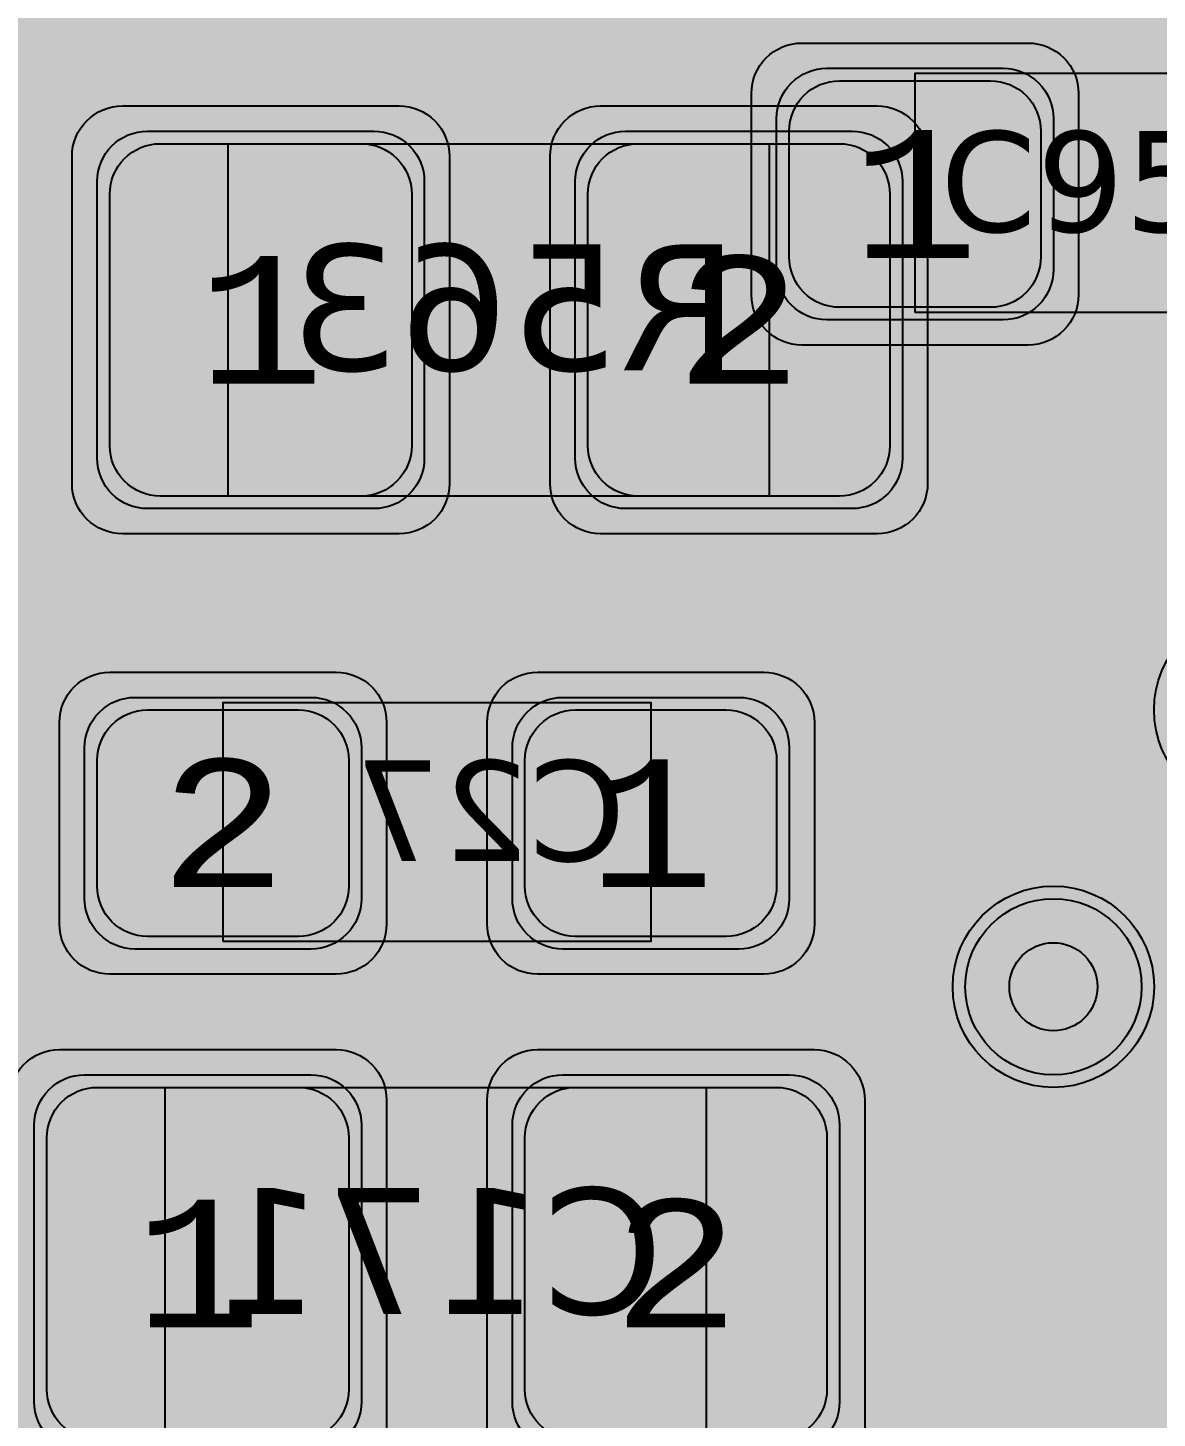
# Model space of a CAD drawing. Extents: x -28 to 199, y -61 to 255.
# Drawn here: x 31.62 to 36.11, y 160.89 to 166.41 of the extents above; entities that cross this region are included whole.
import ezdxf
from ezdxf.enums import TextEntityAlignment as Align

# ---------------------------------------------------------------- set-up
doc = ezdxf.new("R2010")
doc.units = 0
doc.header["$MEASUREMENT"] = 0
for name, color, linetype in [('ASSEMBLY_OUTLINES_BTM', 191, 'CONTINUOUS'), ('ASSEMBLY_OUTLINES_TOP', 102, 'CONTINUOUS'), ('ASSEMBLY_PART_NUMBERS_BTM', 191, 'CONTINUOUS'), ('ASSEMBLY_PART_NUMBERS_TOP', 102, 'CONTINUOUS'), ('ASSEMBLY_REF_DES_BTM', 191, 'CONTINUOUS'), ('ASSEMBLY_REF_DES_TOP', 102, 'CONTINUOUS'), ('DRILL_DRAWING', 21, 'CONTINUOUS'), ('GENERATED_SILKSCREEN_BTM', 255, 'CONTINUOUS'), ('GENERATED_SILKSCREEN_TOP', 140, 'CONTINUOUS'), ('PART_PADS_SMD_BTM', 10, 'CONTINUOUS'), ('PART_PADS_SMD_TOP', 150, 'CONTINUOUS'), ('PIN_NUMBERS_BTM', 8, 'CONTINUOUS'), ('PIN_NUMBERS_TOP', 8, 'CONTINUOUS'), ('PLACEMENT_OUTLINES_BTM', 222, 'CONTINUOUS'), ('PLACEMENT_OUTLINES_TOP', 130, 'CONTINUOUS'), ('PLANE_SHAPES_LAYER_2', 230, 'CONTINUOUS'), ('PLANE_SHAPES_LAYER_3', 81, 'CONTINUOUS'), ('SILKSCREEN_OUTLINES_BTM', 211, 'CONTINUOUS'), ('SILKSCREEN_OUTLINES_TOP', 150, 'CONTINUOUS'), ('SILKSCREEN_REF_DES_TOP', 150, 'CONTINUOUS'), ('SOLDERMASK_PADS_BTM', 12, 'CONTINUOUS'), ('SOLDERMASK_PADS_TOP', 180, 'CONTINUOUS'), ('SOLDERPASTE_PADS_BTM', 12, 'CONTINUOUS'), ('SOLDERPASTE_PADS_TOP', 180, 'CONTINUOUS'), ('TRACES_LAYER_BOTTOM', 10, 'CONTINUOUS'), ('TRACES_LAYER_TOP', 150, 'CONTINUOUS'), ('VIA_HOLES_LAYER_2', 30, 'CONTINUOUS'), ('VIA_HOLES_LAYER_3', 30, 'CONTINUOUS'), ('VIA_HOLES_LAYER_BOTTOM', 30, 'CONTINUOUS'), ('VIA_HOLES_LAYER_TOP', 30, 'CONTINUOUS'), ('VIA_PADS_LAYER_2', 230, 'CONTINUOUS'), ('VIA_PADS_LAYER_3', 81, 'CONTINUOUS'), ('VIA_PADS_LAYER_BOTTOM', 10, 'CONTINUOUS'), ('VIA_PADS_LAYER_TOP', 150, 'CONTINUOUS')]:
    doc.layers.add(name, color=color, linetype=linetype)
doc.styles.add('COURIER_NEW', font='COUR.TTF')
doc.styles.add('VERDANA', font='verdana.TTF')
doc.styles.add('VERIBEST_GERBER_0', font='txt')

msp = doc.modelspace()

# ---------------------------------------------------------------- hatches: boundary and pattern name
at = {"layer": 'PLANE_SHAPES_LAYER_2'}
h = msp.add_hatch(color=256, dxfattribs=at)
h.paths.add_polyline_path([(169.5, 129.25), (149.5, 129.25), (142.25, 122), (142.25, 90.5), (147.5, 90.5), (147.5, 80), (154, 80), (154, 69.25), (131.75, 69.25), (131.75, 73.25), (121.25, 73.25), (121.25, 81), (110.5, 81), (110.5, 125.75), (106.5, 125.75), (106.5, 128.75), (93.5, 128.75), (93.5, 120.25), (91.75, 120.25), (91.75, 121.5), (80, 121.5), (80, 118.25), (73.25, 118.25), (73.25, 124.5), (67.5, 124.5), (67.5, 128), (57.75, 128), (57.75, 120.25), (55.25, 120.25), (55.25, 121.5), (47.5, 121.5), (47.5, 119), (35, 119), (35, 134.75), (32.75, 134.75), (32.75, 159.75), (29.25, 159.75), (29.25, 175.25), (22.5, 175.25), (22.5, 195.25), (17.25, 195.25), (17.25, 198), (22.5, 198), (22.5, 216.5), (40.25, 216.5), (40.25, 235.5), (54.5, 235.5), (54.5, 254), (87.25, 254), (87.25, 236.25), (86.25, 236.25), (86.25, 228.75), (81, 228.75), (81, 218.75), (95.25, 218.75), (95.25, 194.5), (87, 194.5), (87, 172), (131.1, 172), (131.1, 208.75), (115.5, 208.75), (115.5, 213.75), (106.75, 213.75), (106.75, 218.75), (110.25, 222.25), (110.25, 226.25), (142.5, 226.25), (142.5, 221.5), (160.5, 221.5), (160.5, 240.75), (169.5, 240.75)])
h.paths.add_polyline_path([(35.5, 149.5), (41.75, 149.5), (41.75, 152), (39.25, 152), (39.25, 154), (37.75, 154), (37.75, 152), (35.5, 152)], flags=16)
h.paths.add_polyline_path([(37.5, 125.75), (37.5, 128.75), (42.75, 128.75), (42.75, 125.75)], flags=16)
h.paths.add_polyline_path([(52, 127.75), (52, 130.75), (54.25, 130.75), (54.25, 127.75)], flags=16)
h.paths.add_polyline_path([(50.75, 219.5), (50.75, 226.5), (71.75, 226.5), (71.75, 219.5)], flags=16)
h.paths.add_polyline_path([(66.5, 150.75), (66.5, 177.5), (72.25, 177.5), (72.25, 150.75)], flags=16)
h.paths.add_polyline_path([(47.25, 185.25), (73, 185.25), (73, 188.25), (70.25, 188.25), (70.25, 191), (47.25, 191)], flags=16)
h.paths.add_polyline_path([(84.5, 208), (84.5, 212.75), (85, 212.75), (85, 208)], flags=16)
h.paths.add_polyline_path([(61.5, 137.25), (87.75, 137.25), (87.75, 140.5), (84.75, 140.5), (84.75, 143), (61.5, 143)], flags=16)
h.paths.add_polyline_path([(88.75, 127), (88.75, 130), (91, 130), (91, 127)], flags=16)
h.paths.add_polyline_path([(85.5, 130.25), (85.5, 132.5), (91, 132.5), (91, 130.25)], flags=16)
h.paths.add_polyline_path([(108.75, 142.25), (135.75, 142.25), (135.75, 145.75), (132.25, 145.75), (132.25, 149), (108.75, 149)], flags=16)
h.paths.add_polyline_path([(114.25, 126.75), (140.75, 126.75), (140.75, 129.75), (137.25, 129.75), (137.25, 133), (114.25, 133)], flags=16)
h.paths.add_polyline_path([(155.25, 180.25), (166.25, 180.25), (166.25, 186.25), (152.25, 186.25), (152.25, 183), (155.25, 183)], flags=16)
at = {"layer": 'PLANE_SHAPES_LAYER_3'}
h = msp.add_hatch(color=256, dxfattribs=at)
h.paths.add_polyline_path([(169.5, 129.25), (149.5, 129.25), (142.25, 122), (142.25, 90.5), (147.5, 90.5), (147.5, 80), (154, 80), (154, 69.25), (131.75, 69.25), (131.75, 73.25), (121.25, 73.25), (121.25, 81), (110.5, 81), (110.5, 125.75), (106.5, 125.75), (106.5, 128.75), (93.5, 128.75), (93.5, 120.25), (91.75, 120.25), (91.75, 121.5), (80, 121.5), (80, 118.25), (73.25, 118.25), (73.25, 124.5), (67.5, 124.5), (67.5, 127.75), (58.25, 127.75), (58.25, 130.25), (88.75, 130.25), (88.75, 127), (91, 127), (91, 132.5), (55, 132.5), (55, 131.25), (52, 131.25), (52, 127.75), (55, 127.75), (55, 127.25), (57.75, 127.25), (57.75, 120.25), (55.25, 120.25), (55.25, 121.5), (47.5, 121.5), (47.5, 119), (35, 119), (35, 134.75), (32.75, 134.75), (32.75, 159.75), (29.25, 159.75), (29.25, 175.25), (22.5, 175.25), (22.5, 195.25), (17.25, 195.25), (17.25, 198), (22.5, 198), (22.5, 216.5), (40.25, 216.5), (40.25, 235.5), (54.5, 235.5), (54.5, 254), (87.25, 254), (87.25, 236.25), (86.25, 236.25), (86.25, 228.75), (81, 228.75), (81, 218.75), (95.25, 218.75), (95.25, 194.5), (87, 194.5), (87, 172), (131.1, 172), (131.1, 208.75), (115.5, 208.75), (115.5, 213.75), (106.75, 213.75), (106.75, 218.75), (110.25, 222.25), (110.25, 226.25), (142.5, 226.25), (142.5, 221.5), (160.5, 221.5), (160.5, 240.75), (169.5, 240.75)])
h.paths.add_polyline_path([(35.5, 149.5), (41.75, 149.5), (41.75, 152), (39.25, 152), (39.25, 154), (37.75, 154), (37.75, 152), (35.5, 152)], flags=16)
h.paths.add_polyline_path([(37.5, 125.75), (37.5, 128.75), (42.75, 128.75), (42.75, 125.75)], flags=16)
h.paths.add_polyline_path([(50.75, 219.5), (50.75, 226.5), (71.75, 226.5), (71.75, 219.5)], flags=16)
h.paths.add_polyline_path([(66.5, 150.75), (66.5, 177.5), (72.25, 177.5), (72.25, 150.75)], flags=16)
h.paths.add_polyline_path([(47.25, 185.25), (73, 185.25), (73, 188.25), (70.25, 188.25), (70.25, 191), (47.25, 191)], flags=16)
h.paths.add_polyline_path([(84.5, 208), (84.5, 212.75), (85, 212.75), (85, 208)], flags=16)
h.paths.add_polyline_path([(61.5, 137.25), (87.75, 137.25), (87.75, 140.5), (84.75, 140.5), (84.75, 143), (61.5, 143)], flags=16)
h.paths.add_polyline_path([(108.75, 142.25), (135.75, 142.25), (135.75, 145.75), (132.25, 145.75), (132.25, 149), (108.75, 149)], flags=16)
h.paths.add_polyline_path([(114.25, 126.75), (140.75, 126.75), (140.75, 129.75), (137.25, 129.75), (137.25, 133), (114.25, 133)], flags=16)
h.paths.add_polyline_path([(155.25, 180.25), (166.25, 180.25), (166.25, 186.25), (152.25, 186.25), (152.25, 183), (155.25, 183)], flags=16)
at = {"layer": 'VIA_HOLES_LAYER_2'}
h = msp.add_hatch(color=256, dxfattribs=at)
edge = h.paths.add_edge_path()
edge.add_arc((35.7, 162.6), 0.175, 0, 360)
at = {"layer": 'VIA_HOLES_LAYER_3'}
h = msp.add_hatch(color=256, dxfattribs=at)
edge = h.paths.add_edge_path()
edge.add_arc((35.7, 162.6), 0.175, 0, 360)
at = {"layer": 'VIA_HOLES_LAYER_BOTTOM'}
h = msp.add_hatch(color=256, dxfattribs=at)
edge = h.paths.add_edge_path()
edge.add_arc((35.7, 162.6), 0.175, 0, 360)
at = {"layer": 'VIA_HOLES_LAYER_TOP'}
h = msp.add_hatch(color=256, dxfattribs=at)
edge = h.paths.add_edge_path()
edge.add_arc((35.7, 162.6), 0.175, 0, 360)

# ---------------------------------------------------------------- linework, layer by layer
at = {"layer": 'ASSEMBLY_OUTLINES_BTM'}
for points in [[(32.42, 164.55), (32.42, 165.95), (34.57, 165.95), (34.57, 164.55)], [(32.4, 162.78), (32.4, 163.73), (34.1, 163.73), (34.1, 162.78)], [(32.17, 160.8), (32.17, 162.2), (34.32, 162.2), (34.32, 160.8)]]:
    msp.add_lwpolyline(points, close=True, dxfattribs=at)
at = {"layer": 'ASSEMBLY_OUTLINES_TOP'}
msp.add_lwpolyline([(35.15, 165.28), (35.15, 166.23), (36.85, 166.23), (36.85, 165.28)], close=True, dxfattribs=at)
at = {"layer": 'GENERATED_SILKSCREEN_BTM', "const_width": 0.15}
for points in [[(33.769515, 165.950005, 1.10969e-05), (33.769508, 165.949995), (33.230492, 165.949995, 1.10969e-05), (33.230485, 165.950005), (33.769515, 165.950005)], [(33.769515, 164.549995), (33.230485, 164.549995, 1.10969e-05), (33.230492, 164.550005), (33.769508, 164.550005, 1.10969e-05), (33.769515, 164.549995)], [(33.542098, 163.730005, 1.22306e-05), (33.542089, 163.729995), (32.957911, 163.729995, 1.22306e-05), (32.957902, 163.730005), (33.542098, 163.730005)], [(33.533844, 162.779995), (32.966156, 162.779995, 1.1642e-05), (32.966164, 162.780005), (33.533836, 162.780005, 1.1642e-05), (33.533844, 162.779995)], [(33.519515, 162.200005, 1.10969e-05), (33.519508, 162.199995), (32.980492, 162.199995, 1.10969e-05), (32.980485, 162.200005), (33.519515, 162.200005)]]:
    msp.add_lwpolyline(points, format="xyb", dxfattribs=at)
at = {"layer": 'GENERATED_SILKSCREEN_TOP', "const_width": 0.15}
for points in [[(33.4904, 166.56), (33.6136, 166.4592), (33.872, 166.4592), (34.004, 166.5656)], [(34.2376, 166.5656), (34.368, 166.4592), (34.6264, 166.4592), (34.7512, 166.56)], [(35.5072, 166.56), (35.3824, 166.46), (35.124, 166.46), (34.9936, 166.5656)], [(32.0632, 166.5204), (32.0632, 166.2084), (32.064, 166.2028), (32.068, 166.198), (32.0736, 166.1956), (32.0792, 166.1948), (32.0856, 166.1956), (32.0912, 166.198), (32.0952, 166.2028), (32.096, 166.2084), (32.096, 166.3492), (32.8472, 166.3492), (32.8528, 166.35), (32.8568, 166.3524), (32.8592, 166.3564), (32.86, 166.362), (32.8608, 166.366), (32.8608, 166.37), (32.8592, 166.3732), (32.856, 166.3764), (32.6368, 166.5324)], [(32.6176, 166.5084), (32.7968, 166.3804), (32.096, 166.3804), (32.096, 166.5204)], [(33.5992, 166.4296), (33.4648, 166.5392)], [(34.0232, 166.5392), (33.888, 166.4296), (33.8848, 166.428), (33.884, 166.4272), (33.8816, 166.4272), (33.8808, 166.4264), (33.88, 166.4264), (33.8776, 166.4264), (33.608, 166.4264), (33.6048, 166.4272), (33.6016, 166.428), (33.5992, 166.4296)], [(34.3536, 166.4296), (34.2192, 166.5392)], [(34.7776, 166.5392), (34.6432, 166.4296), (34.6392, 166.428), (34.6384, 166.4272), (34.6368, 166.4272), (34.6352, 166.4264), (34.6344, 166.4264), (34.6328, 166.4264), (34.3632, 166.4264), (34.36, 166.4272), (34.3568, 166.428), (34.3536, 166.4296)], [(34.9744, 166.54), (35.1096, 166.4296), (35.112, 166.428), (35.1152, 166.428), (35.1184, 166.4264), (35.388, 166.4264), (35.3904, 166.4264), (35.3912, 166.4272), (35.392, 166.4272), (35.3936, 166.428), (35.3952, 166.428), (35.3984, 166.4296), (35.5336, 166.54)], [(32.0792, 165.422), (32.0736, 165.4212), (32.0688, 165.4172), (32.0664, 165.4116), (32.0656, 165.406), (32.0664, 165.4004), (32.0688, 165.3956), (32.0736, 165.3916), (32.0792, 165.39), (32.3216, 165.39), (32.3216, 165.3524), (32.3232, 165.3468), (32.3264, 165.342), (32.332, 165.3396), (32.3376, 165.3388), (32.344, 165.3396), (32.3496, 165.342), (32.3536, 165.3468), (32.3552, 165.3524), (32.3552, 165.39), (32.8248, 165.39), (32.8288, 165.3908), (32.832, 165.3924), (32.8352, 165.3964), (32.8376, 165.4004), (32.8392, 165.4052), (32.84, 165.41), (32.8392, 165.414), (32.836, 165.418), (32.3504, 165.9036), (32.3456, 165.9068), (32.3408, 165.9084), (32.336, 165.9076), (32.3304, 165.9044), (32.3264, 165.9028), (32.324, 165.8996), (32.3224, 165.8964), (32.3216, 165.8924), (32.3216, 165.422), (32.0792, 165.422)], [(32.3552, 165.8524), (32.784, 165.422), (32.3552, 165.422), (32.3552, 165.8524)], [(32.7504, 165.1444), (32.86, 165.01), (32.8608, 165.0068), (32.8616, 165.0044), (32.8624, 165.0036), (32.8632, 165.0004), (32.8632, 164.7308), (32.8624, 164.7276), (32.8624, 164.7268), (32.8616, 164.726), (32.8608, 164.7236), (32.86, 164.7204), (32.7504, 164.586), (32.7472, 164.5836), (32.7432, 164.5828), (32.7408, 164.5812), (32.7376, 164.5804), (32.1888, 164.5804), (32.1864, 164.5812), (32.1808, 164.5828), (32.1792, 164.5836), (32.176, 164.586), (32.0664, 164.7204), (32.0656, 164.7236), (32.0648, 164.7252), (32.064, 164.7268), (32.0632, 164.7284), (32.0632, 164.7308), (32.0632, 165.0004), (32.064, 165.0036), (32.0648, 165.0068), (32.0664, 165.01), (32.176, 165.1444), (32.1776, 165.146), (32.1784, 165.1476), (32.1808, 165.1492), (32.1864, 165.1508), (32.1888, 165.1516), (32.7376, 165.1516), (32.7408, 165.1508), (32.7432, 165.1492), (32.7464, 165.1476), (32.7504, 165.1444)], [(32.7296, 165.1188), (32.1968, 165.1188), (32.1568, 165.0716), (32.788, 164.6844), (32.8304, 164.7372), (32.8304, 164.9956), (32.7296, 165.1188)], [(32.136, 165.046), (32.096, 164.9956), (32.096, 164.7372), (32.1968, 164.6124), (32.7296, 164.6124), (32.7672, 164.6596), (32.136, 165.046)], [(35.4248, 163.8376), (35.8552, 164.2664), (35.8552, 163.8376), (35.4248, 163.8376)], [(34.4128, 164.3136), (34.4184, 164.3152), (34.4232, 164.3184), (34.4256, 164.324), (34.4264, 164.3296), (34.4256, 164.336), (34.4232, 164.3408), (34.4184, 164.3448), (34.4128, 164.3464), (33.8728, 164.3464), (33.8672, 164.3448), (33.8624, 164.3408), (33.8584, 164.336), (33.8568, 164.3304), (33.8568, 163.5624), (33.8584, 163.5568), (33.8624, 163.552), (33.8672, 163.5496), (33.8728, 163.5488), (33.8792, 163.5496), (33.8848, 163.552), (33.8888, 163.5568), (33.8904, 163.5624), (33.8904, 163.9664), (34.2528, 163.9664), (34.2584, 163.9672), (34.2632, 163.9712), (34.2656, 163.9768), (34.2664, 163.9824), (34.2656, 163.988), (34.2632, 163.9936), (34.2584, 163.9976), (34.2528, 163.9992), (33.8904, 163.9992), (33.8904, 164.3136), (34.4128, 164.3136)], [(35.1584, 164.2264), (35.0552, 164.3408), (35.0496, 164.3448), (35.044, 164.3464), (34.6288, 164.3464), (34.6232, 164.3448), (34.6184, 164.3408), (34.6144, 164.336), (34.6128, 164.3304), (34.6128, 163.9808), (34.6128, 163.9784), (34.6128, 163.976), (34.6128, 163.5624), (34.6144, 163.5568), (34.6184, 163.5512), (34.6232, 163.5472), (34.6288, 163.5464), (35.0488, 163.5464), (35.18, 163.6608), (35.1832, 163.6656), (35.1848, 163.672), (35.1848, 163.8432), (35.0672, 163.976), (35.1512, 164.0432), (35.1536, 164.0464), (35.156, 164.0504), (35.1576, 164.0544), (35.1584, 164.0568), (35.1584, 164.2264)], [(34.6464, 164.3136), (35.036, 164.3136), (35.1256, 164.2136), (35.1256, 164.0656), (35.0368, 163.9944), (34.6464, 163.9944), (34.6464, 164.3136)], [(35.8552, 163.5624), (35.856, 163.556), (35.86, 163.552), (35.8656, 163.5496), (35.8712, 163.5488), (35.8768, 163.5496), (35.8816, 163.552), (35.8856, 163.556), (35.8872, 163.5624), (35.8872, 163.8048), (35.9248, 163.8048), (35.9304, 163.8064), (35.9352, 163.8096), (35.9376, 163.8152), (35.9384, 163.8208), (35.9376, 163.8272), (35.9352, 163.8328), (35.9304, 163.8368), (35.9248, 163.8376), (35.8872, 163.8376), (35.8872, 164.308), (35.8864, 164.312), (35.884, 164.3152), (35.8808, 164.3184), (35.8768, 164.3208), (35.872, 164.3224), (35.8672, 164.3232), (35.8632, 164.3224), (35.8592, 164.3192), (35.3736, 163.8336), (35.3704, 163.8288), (35.3688, 163.824), (35.3696, 163.8192), (35.3728, 163.8136), (35.3744, 163.8096), (35.3776, 163.8072), (35.3808, 163.8056), (35.3848, 163.8048), (35.8552, 163.8048), (35.8552, 163.5624)], [(34.6464, 163.9616), (35.0352, 163.9616), (35.1528, 163.8296), (35.1528, 163.6792), (35.0368, 163.5792), (34.6464, 163.5792), (34.6464, 163.9616)]]:
    msp.add_lwpolyline(points, dxfattribs=at)
for points in [[(36.292098, 166.230005, 1.22306e-05), (36.292089, 166.229995), (35.707911, 166.229995, 1.22306e-05), (35.707902, 166.230005), (36.292098, 166.230005)], [(36.283844, 165.279995), (35.716156, 165.279995, 1.1642e-05), (35.716164, 165.280005), (36.283836, 165.280005, 1.1642e-05), (36.283844, 165.279995)]]:
    msp.add_lwpolyline(points, format="xyb", dxfattribs=at)
at = {"layer": 'PART_PADS_SMD_BTM'}
for points in [[(33, 166, -0.4142135624), (33.2, 165.8), (33.2, 164.7, -0.4142135624), (33, 164.5), (32.1, 164.5, -0.4142135624), (31.9, 164.7), (31.9, 165.8, -0.4142135624), (32.1, 166)], [(34.9, 166, -0.4142135624), (35.1, 165.8), (35.1, 164.7, -0.4142135624), (34.9, 164.5), (34, 164.5, -0.4142135624), (33.8, 164.7), (33.8, 165.8, -0.4142135624), (34, 166)], [(32.95, 162.95, -0.4142135624), (32.75, 162.75), (32.05, 162.75, -0.4142135624), (31.85, 162.95), (31.85, 163.55, -0.4142135624), (32.05, 163.75), (32.75, 163.75, -0.4142135624), (32.95, 163.55)], [(34.65, 162.95, -0.4142135624), (34.45, 162.75), (33.75, 162.75, -0.4142135624), (33.55, 162.95), (33.55, 163.55, -0.4142135624), (33.75, 163.75), (34.45, 163.75, -0.4142135624), (34.65, 163.55)], [(32.75, 162.25, -0.4142135624), (32.95, 162.05), (32.95, 160.95, -0.4142135624), (32.75, 160.75), (31.85, 160.75, -0.4142135624), (31.65, 160.95), (31.65, 162.05, -0.4142135624), (31.85, 162.25)], [(34.65, 162.25, -0.4142135624), (34.85, 162.05), (34.85, 160.95, -0.4142135624), (34.65, 160.75), (33.75, 160.75, -0.4142135624), (33.55, 160.95), (33.55, 162.05, -0.4142135624), (33.75, 162.25)]]:
    msp.add_lwpolyline(points, format="xyb", close=True, dxfattribs=at)
at = {"layer": 'PART_PADS_SMD_TOP'}
msp.add_lwpolyline([(34.6, 166.05, -0.4142135624), (34.8, 166.25), (35.5, 166.25, -0.4142135624), (35.7, 166.05), (35.7, 165.45, -0.4142135624), (35.5, 165.25), (34.8, 165.25, -0.4142135624), (34.6, 165.45)], format="xyb", close=True, dxfattribs=at)
at = {"layer": 'PLACEMENT_OUTLINES_BTM'}
for points in [[(32.42, 164.55), (32.42, 165.95), (34.57, 165.95), (34.57, 164.55)], [(32.4, 162.78), (32.4, 163.73), (34.1, 163.73), (34.1, 162.78)], [(32.17, 160.8), (32.17, 162.2), (34.32, 162.2), (34.32, 160.8)]]:
    msp.add_lwpolyline(points, close=True, dxfattribs=at)
at = {"layer": 'PLACEMENT_OUTLINES_TOP'}
msp.add_lwpolyline([(35.15, 165.28), (35.15, 166.23), (36.85, 166.23), (36.85, 165.28)], close=True, dxfattribs=at)
at = {"layer": 'SILKSCREEN_OUTLINES_BTM'}
for points in [[(32.42, 164.55), (32.42, 165.95), (34.57, 165.95), (34.57, 164.55)], [(32.4, 162.78), (32.4, 163.73), (34.1, 163.73), (34.1, 162.78)], [(32.17, 160.8), (32.17, 162.2), (34.32, 162.2), (34.32, 160.8)]]:
    msp.add_lwpolyline(points, close=True, dxfattribs=at)
at = {"layer": 'SILKSCREEN_OUTLINES_TOP'}
msp.add_lwpolyline([(35.15, 165.28), (35.15, 166.23), (36.85, 166.23), (36.85, 165.28)], close=True, dxfattribs=at)
at = {"layer": 'SOLDERMASK_PADS_BTM'}
for points in [[(33.1, 166.1, -0.4142135624), (33.3, 165.9), (33.3, 164.6, -0.4142135624), (33.1, 164.4), (32, 164.4, -0.4142135624), (31.8, 164.6), (31.8, 165.9, -0.4142135624), (32, 166.1)], [(35, 166.1, -0.4142135624), (35.2, 165.9), (35.2, 164.6, -0.4142135624), (35, 164.4), (33.9, 164.4, -0.4142135624), (33.7, 164.6), (33.7, 165.9, -0.4142135624), (33.9, 166.1)], [(33.05, 162.85, -0.4142135624), (32.85, 162.65), (31.95, 162.65, -0.4142135624), (31.75, 162.85), (31.75, 163.65, -0.4142135624), (31.95, 163.85), (32.85, 163.85, -0.4142135624), (33.05, 163.65)], [(34.75, 162.85, -0.4142135624), (34.55, 162.65), (33.65, 162.65, -0.4142135624), (33.45, 162.85), (33.45, 163.65, -0.4142135624), (33.65, 163.85), (34.55, 163.85, -0.4142135624), (34.75, 163.65)], [(32.85, 162.35, -0.4142135624), (33.05, 162.15), (33.05, 160.85, -0.4142135624), (32.85, 160.65), (31.75, 160.65, -0.4142135624), (31.55, 160.85), (31.55, 162.15, -0.4142135624), (31.75, 162.35)], [(34.75, 162.35, -0.4142135624), (34.95, 162.15), (34.95, 160.85, -0.4142135624), (34.75, 160.65), (33.65, 160.65, -0.4142135624), (33.45, 160.85), (33.45, 162.15, -0.4142135624), (33.65, 162.35)]]:
    msp.add_lwpolyline(points, format="xyb", close=True, dxfattribs=at)
at = {"layer": 'SOLDERMASK_PADS_TOP'}
msp.add_lwpolyline([(34.5, 166.15, -0.4142135624), (34.7, 166.35), (35.6, 166.35, -0.4142135624), (35.8, 166.15), (35.8, 165.35, -0.4142135624), (35.6, 165.15), (34.7, 165.15, -0.4142135624), (34.5, 165.35)], format="xyb", close=True, dxfattribs=at)
at = {"layer": 'SOLDERPASTE_PADS_BTM'}
for points in [[(32.95, 165.95, -0.4142135624), (33.15, 165.75), (33.15, 164.75, -0.4142135624), (32.95, 164.55), (32.15, 164.55, -0.4142135624), (31.95, 164.75), (31.95, 165.75, -0.4142135624), (32.15, 165.95)], [(34.85, 165.95, -0.4142135624), (35.05, 165.75), (35.05, 164.75, -0.4142135624), (34.85, 164.55), (34.05, 164.55, -0.4142135624), (33.85, 164.75), (33.85, 165.75, -0.4142135624), (34.05, 165.95)], [(32.9, 163, -0.4142135624), (32.7, 162.8), (32.1, 162.8, -0.4142135624), (31.9, 163), (31.9, 163.5, -0.4142135624), (32.1, 163.7), (32.7, 163.7, -0.4142135624), (32.9, 163.5)], [(34.6, 163, -0.4142135624), (34.4, 162.8), (33.8, 162.8, -0.4142135624), (33.6, 163), (33.6, 163.5, -0.4142135624), (33.8, 163.7), (34.4, 163.7, -0.4142135624), (34.6, 163.5)], [(32.7, 162.2, -0.4142135624), (32.9, 162), (32.9, 161, -0.4142135624), (32.7, 160.8), (31.9, 160.8, -0.4142135624), (31.7, 161), (31.7, 162, -0.4142135624), (31.9, 162.2)], [(34.6, 162.2, -0.4142135624), (34.8, 162), (34.8, 161, -0.4142135624), (34.6, 160.8), (33.8, 160.8, -0.4142135624), (33.6, 161), (33.6, 162, -0.4142135624), (33.8, 162.2)]]:
    msp.add_lwpolyline(points, format="xyb", close=True, dxfattribs=at)
at = {"layer": 'SOLDERPASTE_PADS_TOP'}
msp.add_lwpolyline([(34.65, 166, -0.4142135624), (34.85, 166.2), (35.45, 166.2, -0.4142135624), (35.65, 166), (35.65, 165.5, -0.4142135624), (35.45, 165.3), (34.85, 165.3, -0.4142135624), (34.65, 165.5)], format="xyb", close=True, dxfattribs=at)
at = {"layer": 'TRACES_LAYER_BOTTOM', "const_width": 0.35}
for points in [[(32.55, 167.5), (32.55, 165.25)], [(34.45, 165.25), (35.95, 165.25), (37.5, 166.8), (37.5, 166.85)], [(32.55, 165.25), (32.55, 164.2), (32.4, 164.05), (32.4, 163.25)], [(32.4, 163.25), (32.4, 161.6), (32.3, 161.5)], [(35.7, 162.6), (35.05, 163.25), (34.1, 163.25)], [(34.2, 161.5), (34.2, 161.6), (35.2, 162.6), (35.7, 162.6)], [(35.7, 162.6), (36.25, 162.6), (37.15, 161.7), (37.25, 161.7)], [(32.3, 161.5), (32.3, 160.35), (31.45, 159.5), (31.4, 159.5)]]:
    msp.add_lwpolyline(points, dxfattribs=at)
at = {"layer": 'TRACES_LAYER_TOP', "const_width": 0.35}
msp.add_lwpolyline([(35.15, 165.75), (35.15, 167.023), (35.25, 167.123), (35.25, 168.05)], dxfattribs=at)
at = {"layer": 'VIA_HOLES_LAYER_2'}
msp.add_circle((35.7, 162.6), 0.175, dxfattribs=at)
at = {"layer": 'VIA_HOLES_LAYER_3'}
msp.add_circle((35.7, 162.6), 0.175, dxfattribs=at)
at = {"layer": 'VIA_HOLES_LAYER_BOTTOM'}
msp.add_circle((35.7, 162.6), 0.175, dxfattribs=at)
at = {"layer": 'VIA_HOLES_LAYER_TOP'}
msp.add_circle((35.7, 162.6), 0.175, dxfattribs=at)
at = {"layer": 'VIA_PADS_LAYER_2'}
for centre in [(36.5, 163.7), (35.7, 162.6)]:
    msp.add_circle(centre, 0.4, dxfattribs=at)
at = {"layer": 'VIA_PADS_LAYER_3'}
for centre in [(36.5, 163.7), (35.7, 162.6)]:
    msp.add_circle(centre, 0.4, dxfattribs=at)
at = {"layer": 'VIA_PADS_LAYER_BOTTOM'}
msp.add_circle((35.7, 162.6), 0.35, dxfattribs=at)
at = {"layer": 'VIA_PADS_LAYER_TOP'}
msp.add_circle((35.7, 162.6), 0.35, dxfattribs=at)

# ---------------------------------------------------------------- texts
at = {"layer": 'ASSEMBLY_PART_NUMBERS_BTM', "style": 'VERIBEST_GERBER_0', "text_generation_flag": 2}
for s, p in [('LMH6644MAX/NOPB_2', (29.96, 186)), ('1N4148W-7-F', (31.79, 178.75)), ('ERJ-3EKF2052V', (35.96, 173.5)), ('MMZ1608A182B', (34.96, 166)), ('ERJ-3GEY0R00V', (32.04, 164))]:
    msp.add_text(s, height=2.032, rotation=90, dxfattribs=at).set_placement(p, align=Align.TOP_LEFT)
for s, p in [('ERJ-6RQJ4R7V', (33.5, 167.79)), ('MMZ1608A182B', (35, 167.46)), ('GRM188R71H123KA01D', (43.75, 166.459996)), ('SN74LVC1G08DBVR', (44.75, 164.79)), ('CL21B106KOQNNNE', (33.25, 164.04)), ('ERJ-3EKF10R7V', (32.25, 162.04)), ('TP-1_OSC_OSC', (35.25, 162.04))]:
    msp.add_text(s, height=2.032, dxfattribs=at).set_placement(p, align=Align.TOP_LEFT)
at = {"layer": 'ASSEMBLY_PART_NUMBERS_TOP', "style": 'VERIBEST_GERBER_0'}
for s, p in [('GRM1885C1H102JA01D', (32.54, 190.75)), ('CL21B225KOFNNNE', (32.54, 187)), ('ERJ-3EKF1022V', (35.79, 182.25)), ('ERJ-3EKF1022V', (37.29, 182.25)), ('CL10B104KB8SFNC', (37.79, 176.75)), ('ERJ-3EKF6200V', (36.04, 169.25)), ('ERJ-3EKF4701V', (37.46, 169.25)), ('GRM216R71H103KA01D', (37.79, 169))]:
    msp.add_text(s, height=2.032, rotation=270, dxfattribs=at).set_placement(p, align=Align.TOP_LEFT)
msp.add_text('TP-1_OSC_OSC', height=2.032, dxfattribs=at).set_placement((30.75, 163.46), align=Align.TOP_LEFT)
at = {"layer": 'ASSEMBLY_REF_DES_BTM', "style": 'VERDANA', "text_generation_flag": 2}
for s, height, p in [('R563', 0.5, (34.45, 165.55)), ('C27', 0.4, (34, 163.5)), ('C171', 0.5, (34.15, 161.8))]:
    msp.add_text(s, height=height, dxfattribs=at).set_placement(p, align=Align.TOP_LEFT)
at = {"layer": 'ASSEMBLY_REF_DES_TOP', "style": 'VERDANA'}
msp.add_text('C95', height=0.4, dxfattribs=at).set_placement((35.25, 166), align=Align.TOP_LEFT)
at = {"layer": 'DRILL_DRAWING', "style": 'VERIBEST_GERBER_0'}
for p in [(36.3, 167.1), (36.5, 163.7), (35.7, 162.6)]:
    msp.add_text('A', height=2, dxfattribs=at).set_placement(p, align=Align.MIDDLE_CENTER)
at = {"layer": 'PIN_NUMBERS_BTM', "style": 'COURIER_NEW'}
for s, p in [('1', (35.15, 165.75)), ('1', (32.55, 165.25)), ('2', (34.45, 165.25)), ('2', (32.4, 163.25)), ('1', (34.1, 163.25)), ('1', (32.3, 161.5)), ('2', (34.2, 161.5))]:
    msp.add_text(s, height=0.508, dxfattribs=at).set_placement(p, align=Align.MIDDLE_CENTER)
at = {"layer": 'PIN_NUMBERS_TOP', "style": 'COURIER_NEW'}
for s, p in [('1', (35.15, 165.75)), ('1', (32.55, 165.25)), ('2', (34.45, 165.25)), ('2', (32.4, 163.25)), ('1', (34.1, 163.25)), ('1', (32.3, 161.5)), ('2', (34.2, 161.5))]:
    msp.add_text(s, height=0.508, dxfattribs=at).set_placement(p, align=Align.MIDDLE_CENTER)
at = {"layer": 'SILKSCREEN_REF_DES_TOP', "style": 'VERIBEST_GERBER_0'}
msp.add_text('R140', height=0.8, rotation=270, dxfattribs=at).set_placement((32.86, 167.5), align=Align.TOP_LEFT)
msp.add_text('FB4', height=0.8, dxfattribs=at).set_placement((33.75, 164.36), align=Align.TOP_LEFT)

doc.saveas('drawing.dxf')
